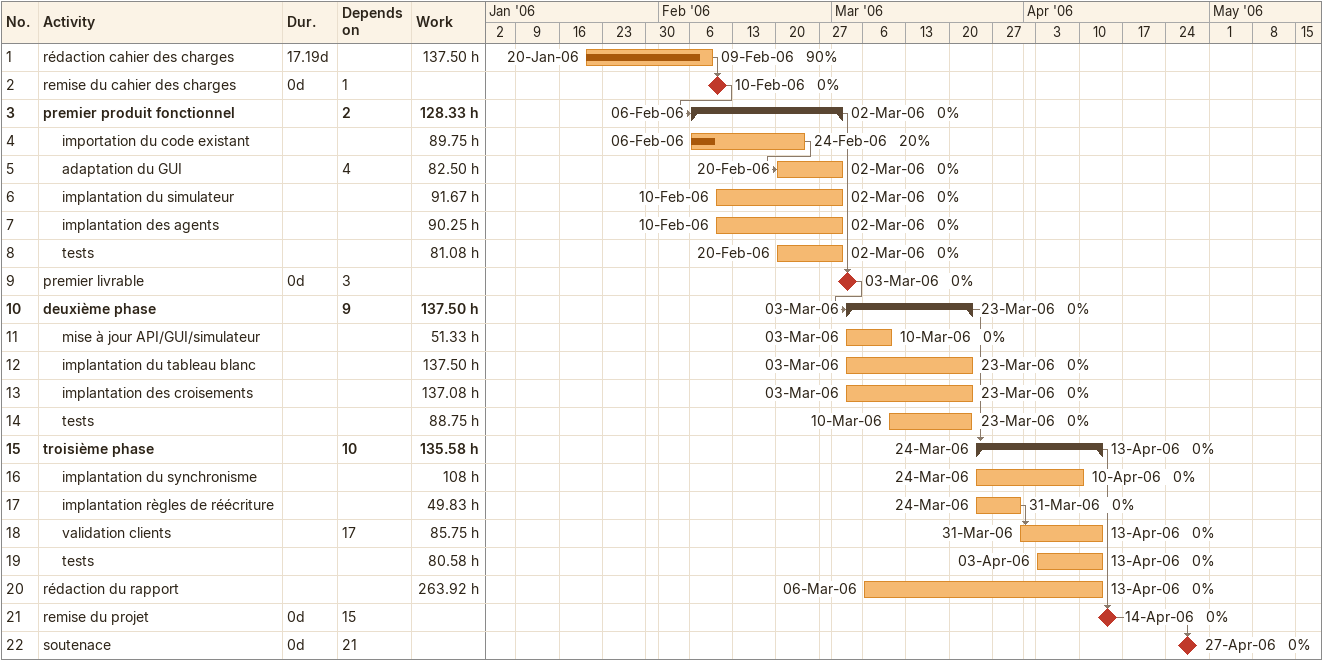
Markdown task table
| ID | Level | Task | Duration | Start | Finish | Predecessors | % complete | Work (h) |
|---|---|---|---|---|---|---|---|---|
| 1 | 1 | rédaction cahier des charges | 17.19d | 2006-01-20 | 2006-02-09 |  | 90 | 137.50 |
| 2 | 1 | remise du cahier des charges | 0d | 2006-02-10 | 2006-02-10 | 1 | 0 |  |
| 3 | 1 | **premier produit fonctionnel** |  | 2006-02-06 | 2006-03-02 | 2 | 0 | 128.33 |
| 4 | 2 | importation du code existant |  | 2006-02-06 | 2006-02-24 |  | 20 | 89.75 |
| 5 | 2 | adaptation du GUI |  | 2006-02-20 | 2006-03-02 | 4 | 0 | 82.50 |
| 6 | 2 | implantation du simulateur |  | 2006-02-10 | 2006-03-02 |  | 0 | 91.67 |
| 7 | 2 | implantation des agents |  | 2006-02-10 | 2006-03-02 |  | 0 | 90.25 |
| 8 | 2 | tests |  | 2006-02-20 | 2006-03-02 |  | 0 | 81.08 |
| 9 | 1 | premier livrable | 0d | 2006-03-03 | 2006-03-03 | 3 | 0 |  |
| 10 | 1 | **deuxième phase** |  | 2006-03-03 | 2006-03-23 | 9 | 0 | 137.50 |
| 11 | 2 | mise à jour API/GUI/simulateur |  | 2006-03-03 | 2006-03-10 |  | 0 | 51.33 |
| 12 | 2 | implantation du tableau blanc |  | 2006-03-03 | 2006-03-23 |  | 0 | 137.50 |
| 13 | 2 | implantation des croisements |  | 2006-03-03 | 2006-03-23 |  | 0 | 137.08 |
| 14 | 2 | tests |  | 2006-03-10 | 2006-03-23 |  | 0 | 88.75 |
| 15 | 1 | **troisième phase** |  | 2006-03-24 | 2006-04-13 | 10 | 0 | 135.58 |
| 16 | 2 | implantation du synchronisme |  | 2006-03-24 | 2006-04-10 |  | 0 | 108 |
| 17 | 2 | implantation règles de réécriture |  | 2006-03-24 | 2006-03-31 |  | 0 | 49.83 |
| 18 | 2 | validation clients |  | 2006-03-31 | 2006-04-13 | 17 | 0 | 85.75 |
| 19 | 2 | tests |  | 2006-04-03 | 2006-04-13 |  | 0 | 80.58 |
| 20 | 1 | rédaction du rapport |  | 2006-03-06 | 2006-04-13 |  | 0 | 263.92 |
| 21 | 1 | remise du projet | 0d | 2006-04-14 | 2006-04-14 | 15 | 0 |  |
| 22 | 1 | soutenace | 0d | 2006-04-27 | 2006-04-27 | 21 | 0 |  |
